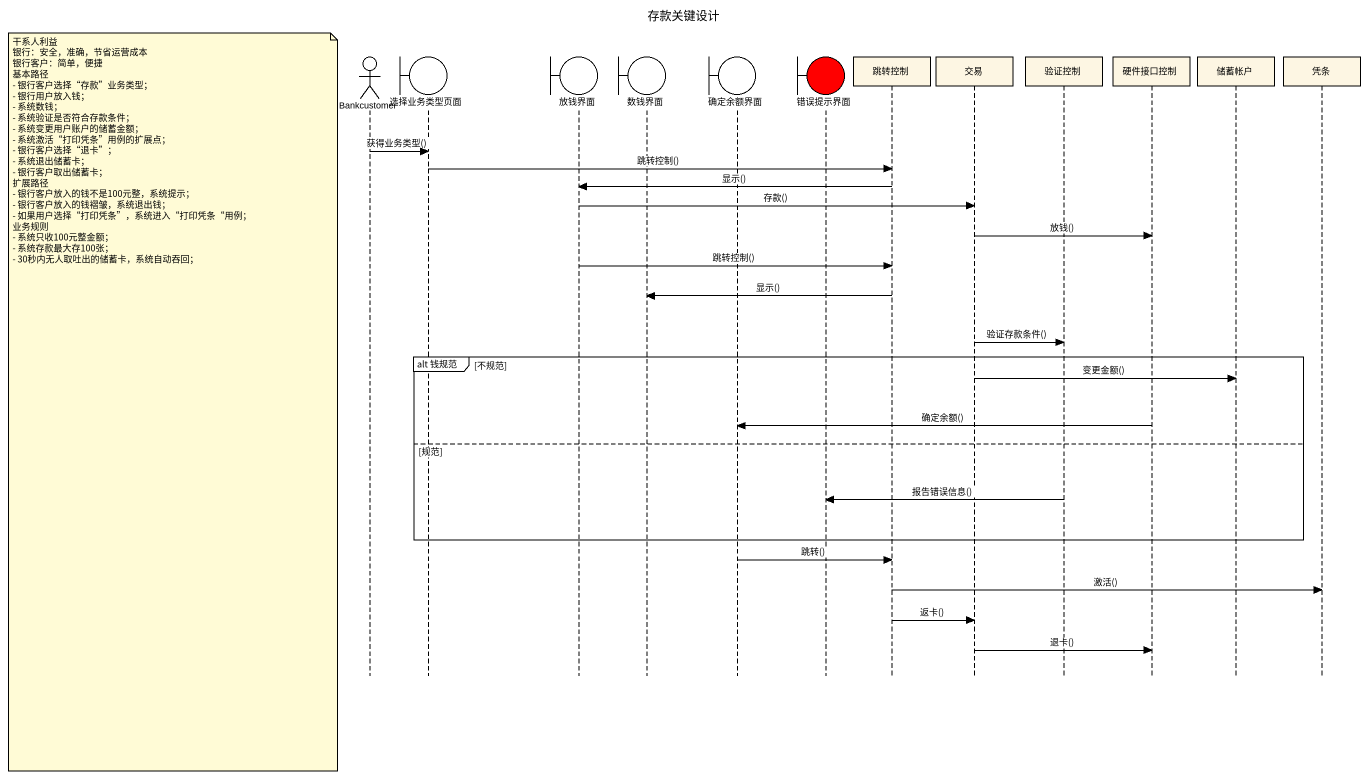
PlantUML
@startuml
title 存款关键设计
hide footbox
actor Bankcustomer
boundary 选择业务类型页面
boundary 放钱界面
boundary 数钱界面
boundary 确定余额界面
boundary 错误提示界面 #FF0000
participant 跳转控制
participant 交易
participant 验证控制
participant 硬件接口控制
participant 储蓄帐户
participant 凭条

Bankcustomer -> 选择业务类型页面 : 获得业务类型()
选择业务类型页面 -> 跳转控制 : 跳转控制()
跳转控制 -> 放钱界面 : 显示()
放钱界面 -> 交易 : 存款()
交易 -> 硬件接口控制 : 放钱()
放钱界面 -> 跳转控制 : 跳转控制()
跳转控制 -> 数钱界面 : 显示()
交易 -> 验证控制 : 验证存款条件()
group alt 钱规范 [不规范]
  交易 -> 储蓄帐户 : 变更金额()
  note left of Bankcustomer
    干系人利益
    银行：安全，准确，节省运营成本
    银行客户：简单，便捷
    基本路径
    - 银行客户选择“存款”业务类型；
    - 银行用户放入钱；
    - 系统数钱；
    - 系统验证是否符合存款条件；
    - 系统变更用户账户的储蓄金额；
    - 系统激活“打印凭条”用例的扩展点；
    - 银行客户选择“退卡”；
    - 系统退出储蓄卡；
    - 银行客户取出储蓄卡；
    扩展路径
    - 银行客户放入的钱不是100元整，系统提示；
    - 银行客户放入的钱褶皱，系统退出钱；
    - 如果用户选择“打印凭条”，系统进入“打印凭条“用例；
    业务规则
    - 系统只收100元整金额；
    - 系统存款最大存100张；
    - 30秒内无人取吐出的储蓄卡，系统自动吞回；
  end note
  硬件接口控制 -> 确定余额界面 : 确定余额()
else 规范
  验证控制 -> 错误提示界面 : 报告错误信息()
end
确定余额界面 -> 跳转控制 : 跳转()
跳转控制 -> 凭条 : 激活()
跳转控制 -> 交易 : 返卡()
交易 -> 硬件接口控制 : 退卡()
@enduml
